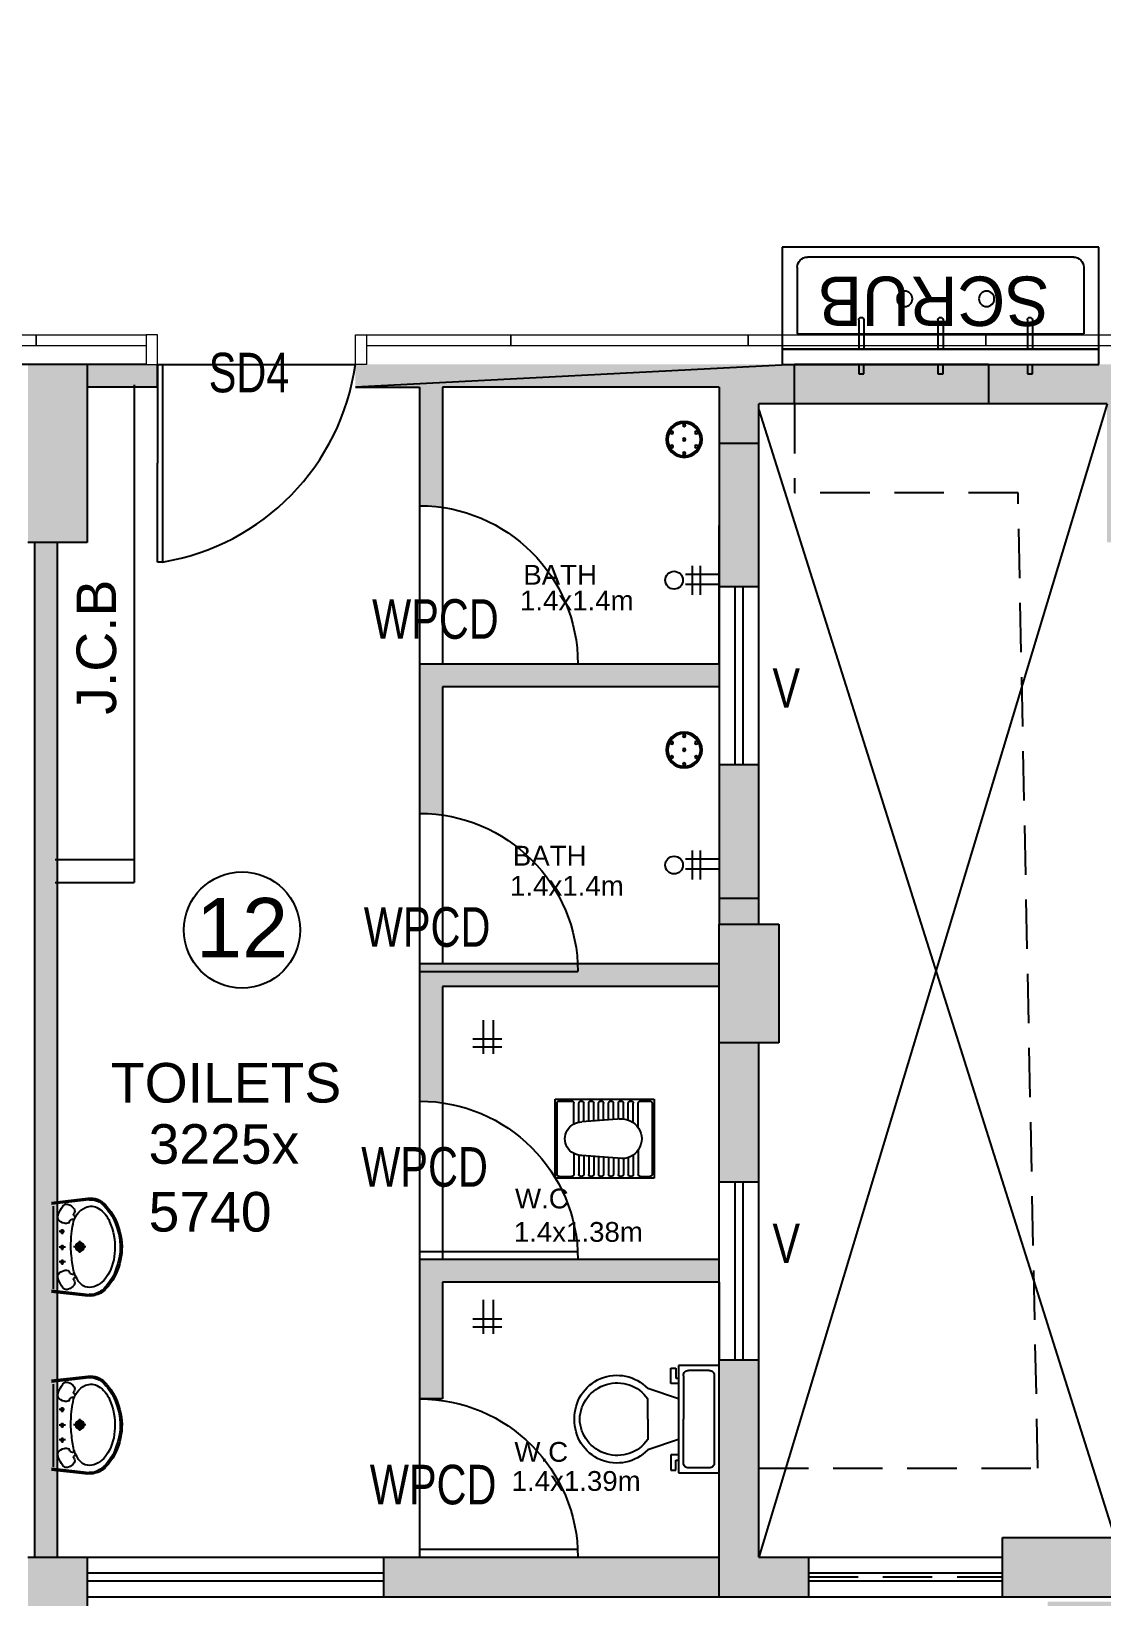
# Model space of a CAD drawing. Extents: x 11034434 to 11724204, y -4674497 to -3911811.
# Drawn here: x 11313033 to 11318443, y -4658932 to -4651018 of the extents above; entities that cross this region are included whole.
import ezdxf

# ---------------------------------------------------------------- set-up
doc = ezdxf.new("R2010")
doc.units = 0
doc.header["$MEASUREMENT"] = 0
doc.linetypes.add('CENTER', pattern=[0])
doc.linetypes.add('DASHED', pattern=[0.75, 0.5, -0.25])
doc.layers.get('0').update_dxf_attribs({"color": 251, "linetype": 'CONTINUOUS'})
doc.layers.add('2019.07.15_HOSPITAL FLOOR PLANS$0$AIIMS-Text', color=8, linetype='CONTINUOUS', lineweight=9)
doc.layers.add('WALL PANEL', color=7, linetype='CONTINUOUS', lineweight=15)
for name, color, linetype in [('A- MEP Fixture', 8, 'CONTINUOUS'), ('HATCH', 251, 'CONTINUOUS'), ('HS', 251, 'CONTINUOUS')]:
    doc.layers.add(name, color=color, linetype=linetype)
doc.styles.add('2019.07.15_HOSPITAL FLOOR PLANS$0$Century Gothic', font='GOTHIC.TTF')
doc.styles.add('ARIAL', font='arial.ttf', dxfattribs={"width": 0.75})
doc.styles.get("Standard").update_dxf_attribs({"font": 'arial.ttf'})

# ---------------------------------------------------------------- blocks, each defined once
blk = doc.blocks.new('scr1')
at = {"color": 4}
for p, q in [((18868.7, 147658.4), (18868.7, 148251.3)), ((18868.7, 148251.3), (20468.6, 148251.3)), ((19255.6, 148251.3), (19255.6, 148298.9)), ((19255.6, 148298.9), (19281, 148298.9)), ((19281, 148298.9), (19281, 148251.3)), ((19656, 148251.3), (19656, 148298.9)), ((19656, 148298.9), (19681.4, 148298.9)), ((19681.4, 148298.9), (19681.4, 148251.3)), ((20107.7, 148251.3), (20107.7, 148298.9)), ((20107.7, 148298.9), (20133.1, 148298.9)), ((20133.1, 148298.9), (20133.1, 148251.3)), ((20468.6, 148251.3), (20468.6, 147658.4)), ((18868.7, 148175.1), (20468.6, 148175.1)), ((18868.7, 148173.5), (20468.6, 148173.5)), ((19255.6, 148026.6), (19255.6, 148173.5)), ((19255.6, 148026.6), (19255.6, 148173.5)), ((19281, 148026.6), (19281, 148173.5)), ((19281, 148026.6), (19281, 148173.5)), ((19656, 148026.7), (19656, 148173.5)), ((19656, 148026.7), (19656, 148173.5)), ((19681.4, 148026.7), (19681.4, 148173.5)), ((19681.4, 148026.7), (19681.4, 148173.5)), ((20107.7, 148026.7), (20107.7, 148173.5)), ((20107.7, 148026.7), (20107.7, 148173.5)), ((20133.1, 148026.7), (20133.1, 148173.5)), ((20133.1, 148026.7), (20133.1, 148173.5)), ((18944.9, 148097.3), (20392.4, 148097.3)), ((18944.9, 147760), (18944.9, 148097.3)), ((20392.4, 147760), (20392.4, 148097.3)), ((20392.4, 147757.1), (20392.4, 148097.3)), ((20343.1, 147709.2), (18995.7, 147709.2)), ((20468.6, 147658.4), (18868.7, 147658.4))]:
    blk.add_line(p, q, dxfattribs=at)
for centre in [(19487.9, 147920.2), (19901.7, 147920.2)]:
    blk.add_circle(centre, 38.9, dxfattribs=at)
for centre, radius, start, end in [((19268.3, 148026.6), 12.7, 180.00002, 359.99998), ((19268.3, 148026.6), 12.7, 180.00002, 359.99998), ((19668.7, 148026.7), 12.7, 180.00002, 359.99998), ((19668.7, 148026.7), 12.7, 180.00002, 359.99998), ((20120.4, 148026.7), 12.7, 180.00002, 359.99998), ((20120.4, 148026.7), 12.7, 180.00002, 359.99998), ((18995.7, 147760), 50.8, 180, 270), ((20341.6, 147760), 50.8, 270, 0)]:
    blk.add_arc(centre, radius, start, end, dxfattribs=at)

msp = doc.modelspace()

# ---------------------------------------------------------------- hatches: boundary and pattern name
at = {"ltscale": 500}
for points in [[(11313671.1, -4652817), (11313671.1, -4652702), (11313315.7, -4652702), (11313315.7, -4652817)], [(11314671.1, -4652702), (11314671.1, -4652817), (11314995.7, -4652817), (11314995.7, -4653417), (11315053.3, -4653419.1), (11315110.7, -4653425.3), (11315110.7, -4652817), (11316510.7, -4652817), (11316510.7, -4653102), (11316710.7, -4653102), (11316710.7, -4652902), (11316890.7, -4652902), (11316890.7, -4652702)], [(11316890.7, -4652702), (11317870.7, -4652702), (11317870.7, -4652902), (11316890.7, -4652902)], [(11318470.7, -4652702), (11317870.7, -4652702), (11317870.7, -4652902), (11318470.7, -4652902)], [(11313165.7, -4653602), (11313050.7, -4653602), (11313050.7, -4658732), (11313165.7, -4658732)], [(11316510.7, -4655732), (11314995.7, -4655732), (11314995.7, -4656347), (11315110.7, -4656347), (11315110.7, -4655847), (11316510.7, -4655847)]]:
    msp.add_hatch(color=256, dxfattribs=at).paths.add_polyline_path(points)
at = {"layer": 'HATCH', "ltscale": 500}
h = msp.add_hatch(color=251, dxfattribs=at)
h.dxf.hatch_style = 1
h.paths.add_polyline_path([(11284390.7, -4648802), (11284690.7, -4648802), (11284690.7, -4649702), (11284390.7, -4649702)])
h.paths.add_polyline_path([(11327800.7, -4652667), (11328700.7, -4652667), (11328700.7, -4652967), (11327800.7, -4652967)])
h.paths.add_polyline_path([(11302215.7, -4658732), (11302515.7, -4658732), (11302515.7, -4659632), (11302215.7, -4659632)])
h.paths.add_polyline_path([(11324600.7, -4658732), (11325200.7, -4658732), (11325200.7, -4659032), (11324600.7, -4659032)])
h.paths.add_polyline_path([(11280960.7, -4640612), (11281710.7, -4640612), (11281710.7, -4640912), (11280960.7, -4640912)])
h.paths.add_polyline_path([(11280960.7, -4644142), (11281860.7, -4644142), (11281860.7, -4644442), (11280960.7, -4644442)])
h.paths.add_polyline_path([(11317942.4, -4658632), (11318770.7, -4658632), (11318770.7, -4658932), (11317942.4, -4658932)])
h.paths.add_polyline_path([(11294185.7, -4658032), (11294485.7, -4658032), (11294485.7, -4658932), (11294185.7, -4658932)])
h.paths.add_polyline_path([(11288015.7, -4658182), (11288315.7, -4658182), (11288315.7, -4658932), (11288015.7, -4658932)])
h.paths.add_polyline_path([(11287690.7, -4658957), (11287990.7, -4658957), (11287990.7, -4659707), (11287690.7, -4659707)])
h.paths.add_polyline_path([(11280960.7, -4629742), (11281710.7, -4629742), (11281710.7, -4630042), (11280960.7, -4630042)])
h.paths.add_polyline_path([(11327800.7, -4629742), (11328700.7, -4629742), (11328700.7, -4630042), (11327800.7, -4630042)])
h.paths.add_polyline_path([(11280860.7, -4648802), (11281160.7, -4648802), (11281160.7, -4649702), (11280860.7, -4649702)])
h.paths.add_polyline_path([(11287690.7, -4658182), (11287990.7, -4658182), (11287990.7, -4658932), (11287690.7, -4658932)])
h.paths.add_polyline_path([(11327700.7, -4616012), (11328000.7, -4616012), (11328000.7, -4615033.7), (11327700.7, -4615033.7)])
h.paths.add_polyline_path([(11280960.7, -4637012), (11281710.7, -4637012), (11281710.7, -4637312), (11280960.7, -4637312)])
h.paths.add_polyline_path([(11309415.7, -4658732), (11309715.7, -4658732), (11309715.7, -4659632), (11309415.7, -4659632)])
h.paths.add_polyline_path([(11327800.7, -4609782), (11328700.7, -4609782), (11328700.7, -4610082), (11327800.7, -4610082)])
h.paths.add_polyline_path([(11327800.7, -4626142), (11328700.7, -4626142), (11328700.7, -4626442), (11327800.7, -4626442)])
h.paths.add_polyline_path([(11280960.7, -4633412), (11281710.7, -4633412), (11281710.7, -4633712), (11280960.7, -4633712)])
h.paths.add_polyline_path([(11313015.7, -4652702), (11313315.7, -4652702), (11313315.7, -4653602), (11313015.7, -4653602)])
h.paths.add_polyline_path([(11327800.7, -4633412), (11328700.7, -4633412), (11328700.7, -4633712), (11327800.7, -4633712)])
h.paths.add_polyline_path([(11286005.7, -4619012), (11286305.7, -4619012), (11286305.7, -4619612), (11286005.7, -4619612)])
h.paths.add_polyline_path([(11280960.7, -4619012), (11281860.7, -4619012), (11281860.7, -4619312), (11280960.7, -4619312)])
h.paths.add_polyline_path([(11327800.7, -4619012), (11328600.7, -4619012), (11328600.7, -4619312), (11327800.7, -4619312)])
h.paths.add_polyline_path([(11324600.7, -4647742), (11325299.6, -4647742), (11325299.6, -4648042), (11324600.7, -4648042)])
h.paths.add_polyline_path([(11321770.7, -4658632), (11322598.9, -4658632), (11322598.9, -4658932), (11321770.7, -4658932)])
h.paths.add_polyline_path([(11327800.7, -4640612), (11328700.7, -4640612), (11328700.7, -4640912), (11327800.7, -4640912)])
h.paths.add_polyline_path([(11286005.7, -4615412), (11286305.7, -4615412), (11286305.7, -4616012), (11286005.7, -4616012)])
h.paths.add_polyline_path([(11286330.7, -4615412), (11286630.7, -4615412), (11286630.7, -4616012), (11286330.7, -4616012)])
h.paths.add_polyline_path([(11282340.7, -4615112), (11282640.7, -4615112), (11282640.7, -4616012), (11282340.7, -4616012)])
h.paths.add_polyline_path([(11327800.7, -4658632), (11328700.7, -4658632), (11328700.7, -4658932), (11327800.7, -4658932)])
h.paths.add_polyline_path([(11300450.7, -4607482), (11300750.7, -4607482), (11300750.7, -4608382), (11300450.7, -4608382)])
h.paths.add_polyline_path([(11306480.7, -4607482), (11306780.7, -4607482), (11306780.7, -4608382), (11306480.7, -4608382)])
h.paths.add_polyline_path([(11284390.7, -4658182), (11284690.7, -4658182), (11284690.7, -4658932), (11284390.7, -4658932)])
h.paths.add_polyline_path([(11286330.7, -4619012), (11286630.7, -4619012), (11286630.7, -4619612), (11286330.7, -4619612)])
h.paths.add_polyline_path([(11297150.7, -4607482), (11297450.7, -4607482), (11297450.7, -4608382), (11297150.7, -4608382)])
h.paths.add_polyline_path([(11282340.7, -4609232), (11282640.7, -4609232), (11282640.7, -4609982), (11282340.7, -4609982)])
h.paths.add_polyline_path([(11286005.7, -4622612), (11286305.7, -4622612), (11286305.7, -4623212), (11286005.7, -4623212)])
h.paths.add_polyline_path([(11286330.7, -4623212), (11286630.7, -4623212), (11286630.7, -4622612), (11286330.7, -4622612)])
h.paths.add_polyline_path([(11284390.7, -4643692), (11284690.7, -4643692), (11284690.7, -4644442), (11284390.7, -4644442)])
h.paths.add_polyline_path([(11286005.7, -4609232), (11286305.7, -4609232), (11286305.7, -4609982), (11286005.7, -4609982)])
h.paths.add_polyline_path([(11283940.7, -4658957), (11284690.7, -4658957), (11284690.7, -4659257), (11283940.7, -4659257)])
h.paths.add_polyline_path([(11313015.7, -4658732), (11313315.7, -4658732), (11313315.7, -4659632), (11313015.7, -4659632)])
h.paths.add_polyline_path([(11284390.7, -4652702), (11284690.7, -4652702), (11284690.7, -4653452), (11284390.7, -4653452)])
h.paths.add_polyline_path([(11305815.7, -4658732), (11306115.7, -4658732), (11306115.7, -4659632), (11305815.7, -4659632)])
h.paths.add_polyline_path([(11327800.7, -4622612), (11328700.7, -4622612), (11328700.7, -4622912), (11327800.7, -4622912)])
h.paths.add_polyline_path([(11280960.7, -4626142), (11281710.7, -4626142), (11281710.7, -4626442), (11280960.7, -4626442)])
h.paths.add_polyline_path([(11321770.7, -4658957), (11322370.7, -4658957), (11322370.7, -4659257), (11321770.7, -4659257)])
h.paths.add_polyline_path([(11280685.7, -4658957), (11281435.7, -4658957), (11281435.7, -4659257), (11280685.7, -4659257)])
h.paths.add_polyline_path([(11318170.7, -4658957), (11318770.7, -4658957), (11318770.7, -4659257), (11318170.7, -4659257)])
h.paths.add_polyline_path([(11281860.7, -4622612), (11280960.7, -4622612), (11280960.7, -4622912), (11281860.7, -4622912)])
h.paths.add_polyline_path([(11294185.7, -4652702), (11294485.7, -4652702), (11294485.7, -4653602), (11294185.7, -4653602)])
h.paths.add_polyline_path([(11298615.7, -4658732), (11298915.7, -4658732), (11298915.7, -4659632), (11298615.7, -4659632)])
h.paths.add_polyline_path([(11318470.7, -4652702), (11318770.7, -4652702), (11318770.7, -4653602), (11318470.7, -4653602)])
h.paths.add_polyline_path([(11327800.7, -4644142), (11328700.7, -4644142), (11328700.7, -4644442), (11327800.7, -4644442)])
h.paths.add_polyline_path([(11327800.7, -4649402), (11328778.9, -4649402), (11328778.9, -4649702), (11327800.7, -4649702)])
h.paths.add_polyline_path([(11288760.7, -4609082), (11289060.7, -4609082), (11289060.7, -4609982), (11288760.7, -4609982)])
edge = h.paths.add_edge_path()
edge.add_line((11309265.7, -4609082), (11309265.7, -4609982))
edge.add_line((11321770.7, -4649702), (11322748.9, -4649702))
edge.add_line((11287690.7, -4643692), (11287690.7, -4644442))
edge.add_line((11309565.7, -4616012), (11309565.7, -4615112))
edge.add_line((11287990.7, -4653452), (11287990.7, -4652702))
edge.add_line((11288015.7, -4652702), (11288015.7, -4653452))
h.paths.add_polyline_path([(11306480.7, -4649402), (11307380.7, -4649402), (11307380.7, -4649702), (11306480.7, -4649702)], flags=17)
h.paths.add_polyline_path([(11291120.7, -4648802), (11291420.7, -4648802), (11291420.7, -4649702), (11291120.7, -4649702)], flags=17)
h.paths.add_polyline_path([(11288015.7, -4648952), (11288315.7, -4648952), (11288315.7, -4649702), (11288015.7, -4649702)], flags=17)
h.paths.add_polyline_path([(11288015.7, -4652702), (11288315.7, -4652702), (11288315.7, -4653452), (11288015.7, -4653452)], flags=17)
h.paths.add_polyline_path([(11296472.4, -4649402), (11297450.7, -4649402), (11297450.7, -4649702), (11296472.4, -4649702)], flags=17)
h.paths.add_polyline_path([(11298276.5, -4652702), (11299254.8, -4652702), (11299254.8, -4653002), (11298276.5, -4653002)], flags=17)
h.paths.add_polyline_path([(11311840.7, -4649402), (11312740.7, -4649402), (11312740.7, -4649702), (11311840.7, -4649702)], flags=17)
h.paths.add_polyline_path([(11300450.7, -4649402), (11301428.9, -4649402), (11301428.9, -4649702), (11300450.7, -4649702)], flags=17)
h.paths.add_polyline_path([(11317870.7, -4649402), (11318770.7, -4649402), (11318770.7, -4649702), (11317870.7, -4649702)], flags=17)
h.paths.add_polyline_path([(11287690.7, -4648952), (11287990.7, -4648952), (11287990.7, -4649702), (11287690.7, -4649702)], flags=17)
h.paths.add_polyline_path([(11287690.7, -4652702), (11287990.7, -4652702), (11287990.7, -4653452), (11287690.7, -4653452)], flags=17)
h.paths.add_polyline_path([(11311840.7, -4622612), (11312740.7, -4622612), (11312740.7, -4622912), (11311840.7, -4622912)], flags=17)
h.paths.add_polyline_path([(11306480.7, -4615412), (11306780.7, -4615412), (11306780.7, -4616012), (11306480.7, -4616012)], flags=16)
h.paths.add_polyline_path([(11306480.7, -4629742), (11307380.7, -4629742), (11307380.7, -4630042), (11306480.7, -4630042)], flags=17)
h.paths.add_polyline_path([(11303250.7, -4613552), (11303850.7, -4613552), (11303850.7, -4613852), (11303250.7, -4613852)], flags=17)
h.paths.add_polyline_path([(11303250.7, -4615712), (11303850.7, -4615712), (11303850.7, -4616012), (11303250.7, -4616012)], flags=16)
h.paths.add_polyline_path([(11311840.7, -4644142), (11312740.7, -4644142), (11312740.7, -4644442), (11311840.7, -4644442)], flags=17)
h.paths.add_polyline_path([(11287690.7, -4643692), (11287990.7, -4643692), (11287990.7, -4644442), (11287690.7, -4644442)], flags=17)
h.paths.add_polyline_path([(11297450.7, -4633712), (11296550.7, -4633712), (11296550.7, -4633412), (11297450.7, -4633412)], flags=17)
h.paths.add_polyline_path([(11290520.7, -4640612), (11291420.7, -4640612), (11291420.7, -4640912), (11290520.7, -4640912)], flags=17)
h.paths.add_polyline_path([(11297150.7, -4643842), (11297450.7, -4643842), (11297450.7, -4644742), (11297150.7, -4644742)], flags=17)
h.paths.add_polyline_path([(11290520.7, -4644142), (11291420.7, -4644142), (11291420.7, -4644442), (11290520.7, -4644442)], flags=17)
h.paths.add_polyline_path([(11306480.7, -4640612), (11307380.7, -4640612), (11307380.7, -4640912), (11306480.7, -4640912)], flags=17)
h.paths.add_polyline_path([(11288015.7, -4643692), (11288315.7, -4643692), (11288315.7, -4644442), (11288015.7, -4644442)], flags=17)
h.paths.add_polyline_path([(11290520.7, -4637012), (11291420.7, -4637012), (11291420.7, -4637312), (11290520.7, -4637312)], flags=17)
h.paths.add_polyline_path([(11311840.7, -4626142), (11312740.7, -4626142), (11312740.7, -4626442), (11311840.7, -4626442)], flags=17)
h.paths.add_polyline_path([(11311840.7, -4637012), (11312740.7, -4637012), (11312740.7, -4637312), (11311840.7, -4637312)], flags=17)
h.paths.add_polyline_path([(11311840.7, -4633412), (11312740.7, -4633412), (11312740.7, -4633712), (11311840.7, -4633712)], flags=17)
h.paths.add_polyline_path([(11315340.7, -4647742), (11315940.7, -4647742), (11315940.7, -4648042), (11315340.7, -4648042)], flags=17)
h.paths.add_polyline_path([(11321770.7, -4629742), (11322670.7, -4629742), (11322670.7, -4630042), (11321770.7, -4630042)], flags=17)
h.paths.add_polyline_path([(11317870.7, -4629742), (11318770.7, -4629742), (11318770.7, -4630042), (11317870.7, -4630042)], flags=17)
h.paths.add_polyline_path([(11300450.7, -4636712), (11300750.7, -4636712), (11300750.7, -4637612), (11300450.7, -4637612)], flags=17)
h.paths.add_polyline_path([(11306480.7, -4637012), (11307380.7, -4637012), (11307380.7, -4637312), (11306480.7, -4637312)], flags=17)
h.paths.add_polyline_path([(11321770.7, -4649402), (11322748.9, -4649402), (11322748.9, -4649702), (11321770.7, -4649702)], flags=17)
h.paths.add_polyline_path([(11297150.7, -4636712), (11297450.7, -4636712), (11297450.7, -4637612), (11297150.7, -4637612)], flags=17)
h.paths.add_polyline_path([(11318470.7, -4636712), (11318770.7, -4636712), (11318770.7, -4637612), (11318470.7, -4637612)], flags=17)
h.paths.add_polyline_path([(11300450.7, -4629742), (11301350.7, -4629742), (11301350.7, -4630042), (11300450.7, -4630042)], flags=17)
h.paths.add_polyline_path([(11313568.2, -4615712), (11314468.2, -4615712), (11314468.2, -4616012), (11313568.2, -4616012)], flags=17)
h.paths.add_polyline_path([(11317870.7, -4615712), (11318770.7, -4615712), (11318770.7, -4616012), (11317870.7, -4616012)], flags=17)
h.paths.add_polyline_path([(11321770.7, -4615712), (11322670.7, -4615712), (11322670.7, -4616012), (11321770.7, -4616012)], flags=17)
h.paths.add_polyline_path([(11306480.7, -4633412), (11307380.7, -4633412), (11307380.7, -4633712), (11306480.7, -4633712)], flags=17)
h.paths.add_polyline_path([(11300450.7, -4633412), (11301350.7, -4633412), (11301350.7, -4633712), (11300450.7, -4633712)], flags=17)
h.paths.add_polyline_path([(11294020.7, -4647742), (11294620.7, -4647742), (11294620.7, -4648042), (11294020.7, -4648042)], flags=17)
h.paths.add_polyline_path([(11306480.7, -4622612), (11307380.7, -4622612), (11307380.7, -4622912), (11306480.7, -4622912)], flags=17)
h.paths.add_polyline_path([(11290520.7, -4633412), (11291420.7, -4633412), (11291420.7, -4633712), (11290520.7, -4633712)], flags=17)
h.paths.add_polyline_path([(11321770.7, -4633412), (11322670.7, -4633412), (11322670.7, -4633712), (11321770.7, -4633712)], flags=17)
h.paths.add_polyline_path([(11317870.7, -4633412), (11318770.7, -4633412), (11318770.7, -4633712), (11317870.7, -4633712)], flags=17)
h.paths.add_polyline_path([(11321770.7, -4636712), (11322070.7, -4636712), (11322070.7, -4637612), (11321770.7, -4637612)], flags=17)
h.paths.add_polyline_path([(11300450.7, -4640312), (11300750.7, -4640312), (11300750.7, -4641212), (11300450.7, -4641212)], flags=17)
h.paths.add_polyline_path([(11321770.7, -4643842), (11322070.7, -4643842), (11322070.7, -4644742), (11321770.7, -4644742)], flags=17)
h.paths.add_polyline_path([(11306480.7, -4626142), (11307380.7, -4626142), (11307380.7, -4626442), (11306480.7, -4626442)], flags=17)
h.paths.add_polyline_path([(11318470.7, -4625842), (11318770.7, -4625842), (11318770.7, -4626742), (11318470.7, -4626742)], flags=17)
h.paths.add_polyline_path([(11321770.7, -4625842), (11322070.7, -4625842), (11322070.7, -4626742), (11321770.7, -4626742)], flags=17)
h.paths.add_polyline_path([(11296550.7, -4629742), (11297450.7, -4629742), (11297450.7, -4630042), (11296550.7, -4630042)], flags=17)
h.paths.add_polyline_path([(11311645.4, -4629741.8), (11312740.7, -4629742), (11312740.7, -4630042), (11311645.4, -4630041.8)], flags=17)
h.paths.add_polyline_path([(11290520.7, -4629742), (11291420.7, -4629742), (11291420.7, -4630042), (11290520.7, -4630042)], flags=17)
h.paths.add_polyline_path([(11305476.5, -4652702), (11306454.8, -4652702), (11306454.8, -4653002), (11305476.5, -4653002)], flags=17)
h.paths.add_polyline_path([(11297150.7, -4640312), (11297450.7, -4640312), (11297450.7, -4641212), (11297150.7, -4641212)], flags=17)
h.paths.add_polyline_path([(11293005.7, -4609982), (11293305.7, -4609982), (11293305.7, -4609182), (11293005.7, -4609182)], flags=17)
h.paths.add_polyline_path([(11321770.7, -4622312), (11322070.7, -4622312), (11322070.7, -4623212), (11321770.7, -4623212)], flags=17)
h.paths.add_polyline_path([(11297150.7, -4612952), (11297450.7, -4612952), (11297450.7, -4613852), (11297150.7, -4613852)], flags=17)
h.paths.add_polyline_path([(11311840.7, -4619012), (11312740.7, -4619012), (11312740.7, -4619312), (11311840.7, -4619312)], flags=17)
h.paths.add_polyline_path([(11306480.7, -4612952), (11306780.7, -4612952), (11306780.7, -4613852), (11306480.7, -4613852)], flags=17)
h.paths.add_polyline_path([(11293005.7, -4615112), (11293305.7, -4615112), (11293305.7, -4616012), (11293005.7, -4616012)], flags=17)
h.paths.add_polyline_path([(11309265.7, -4615112), (11309565.7, -4615112), (11309565.7, -4616012), (11309265.7, -4616012)], flags=16)
h.paths.add_polyline_path([(11290520.7, -4619012), (11291420.7, -4619012), (11291420.7, -4619312), (11290520.7, -4619312)], flags=17)
h.paths.add_polyline_path([(11300450.7, -4619012), (11301095.7, -4619012), (11301095.7, -4619312), (11300450.7, -4619312)], flags=17)
h.paths.add_polyline_path([(11288760.7, -4615112), (11289060.7, -4615112), (11289060.7, -4616012), (11288760.7, -4616012)], flags=17)
h.paths.add_polyline_path([(11318470.7, -4609082), (11318770.7, -4609082), (11318770.7, -4609982), (11318470.7, -4609982)], flags=17)
h.paths.add_polyline_path([(11297150.7, -4615112), (11297450.7, -4615112), (11297450.7, -4616012), (11297150.7, -4616012)], flags=17)
h.paths.add_polyline_path([(11313868.2, -4609082), (11314168.2, -4609082), (11314168.2, -4609982), (11313868.2, -4609982)], flags=17)
h.paths.add_polyline_path([(11321770.7, -4619012), (11322670.7, -4619012), (11322670.7, -4619312), (11321770.7, -4619312)], flags=17)
h.paths.add_polyline_path([(11297150.7, -4625842), (11297450.7, -4625842), (11297450.7, -4626742), (11297150.7, -4626742)], flags=17)
h.paths.add_polyline_path([(11290520.7, -4622612), (11291420.7, -4622612), (11291420.7, -4622912), (11290520.7, -4622912)], flags=17)
h.paths.add_polyline_path([(11309265.7, -4609082), (11309565.7, -4609082), (11309565.7, -4609982), (11309265.7, -4609982)], flags=17)
h.paths.add_polyline_path([(11317870.7, -4619012), (11318770.7, -4619012), (11318770.7, -4619312), (11317870.7, -4619312)], flags=17)
h.paths.add_polyline_path([(11321770.7, -4609082), (11322070.7, -4609082), (11322070.7, -4609982), (11321770.7, -4609982)], flags=17)
h.paths.add_polyline_path([(11309076.5, -4652702), (11310054.8, -4652702), (11310054.8, -4653002), (11309076.5, -4653002)], flags=17)
h.paths.add_polyline_path([(11306480.7, -4619012), (11307380.7, -4619012), (11307380.7, -4619312), (11306480.7, -4619312)], flags=17)
h.paths.add_polyline_path([(11306480.7, -4644142), (11307380.7, -4644142), (11307380.7, -4644442), (11306480.7, -4644442)], flags=17)
h.paths.add_polyline_path([(11300450.7, -4622312), (11300750.7, -4622312), (11300750.7, -4623212), (11300450.7, -4623212)], flags=17)
h.paths.add_polyline_path([(11311840.7, -4640612), (11312740.7, -4640612), (11312740.7, -4640912), (11311840.7, -4640912)], flags=17)
h.paths.add_polyline_path([(11297150.7, -4623212), (11297450.7, -4623212), (11297450.7, -4622314.4), (11297150.7, -4622314.4)], flags=17)
h.paths.add_polyline_path([(11318470.7, -4640312), (11318770.7, -4640312), (11318770.7, -4641212), (11318470.7, -4641212)], flags=17)
h.paths.add_polyline_path([(11300450.7, -4643842), (11300750.7, -4643842), (11300750.7, -4644742), (11300450.7, -4644742)], flags=17)
h.paths.add_polyline_path([(11321770.7, -4640312), (11322070.7, -4640312), (11322070.7, -4641212), (11321770.7, -4641212)], flags=17)
h.paths.add_polyline_path([(11296472.4, -4619012), (11297450.7, -4619012), (11297450.7, -4619312), (11296472.4, -4619312)], flags=17)
h.paths.add_polyline_path([(11318470.7, -4643842), (11318770.7, -4643842), (11318770.7, -4644742), (11318470.7, -4644742)], flags=17)
h.paths.add_polyline_path([(11300450.7, -4625842), (11300750.7, -4625842), (11300750.7, -4626742), (11300450.7, -4626742)], flags=17)
h.paths.add_polyline_path([(11290520.7, -4626142), (11291420.7, -4626142), (11291420.7, -4626442), (11290520.7, -4626442)], flags=17)
h.paths.add_polyline_path([(11318470.7, -4622312), (11318770.7, -4622312), (11318770.7, -4623212), (11318470.7, -4623212)], flags=17)
h.paths.add_polyline_path([(11322070.7, -4652759.1), (11321770.7, -4652759.1), (11321770.7, -4653680.2), (11322070.7, -4653680.2)])
at = {"layer": 'HS', "lineweight": -3, "ltscale": 500}
h = msp.add_hatch(color=256, dxfattribs=at)
h.dxf.hatch_style = 1
h.paths.add_polyline_path([(11316710.7, -4653102), (11316510.7, -4653102), (11316510.7, -4653824.5), (11316710.7, -4653824.5)])
h.paths.add_polyline_path([(11316710.7, -4654724.5), (11316510.7, -4654724.5), (11316510.7, -4655402), (11316710.7, -4655402)])
h.paths.add_polyline_path([(11316510.7, -4655402), (11316510.7, -4655532), (11316710.7, -4655532), (11316710.7, -4655402)])
h = msp.add_hatch(color=256, dxfattribs=at)
h.dxf.hatch_style = 1
edge = h.paths.add_edge_path()
edge.add_line((11315110.7, -4654332), (11316510.7, -4654332))
edge.add_line((11316510.7, -4654332), (11316510.7, -4654217))
edge.add_line((11316510.7, -4654217), (11314995.7, -4654217))
edge.add_line((11314995.7, -4654217), (11314995.7, -4654387))
edge.add_line((11314995.7, -4654387), (11314995.7, -4654502))
edge.add_line((11314995.7, -4654502), (11314995.7, -4654972))
edge.add_ellipse((11314995.7, -4655772), major_axis=(110.6, 792.3), ratio=1, start_angle=359.68432, end_angle=367.94923, ccw=False)
edge.add_line((11315110.7, -4654980.3), (11315110.7, -4654332))
at = {"layer": 'HS', "linetype": 'CENTER', "ltscale": 500, "true_color": 0x636466}
h = msp.add_hatch(color=251, dxfattribs=at)
h.dxf.hatch_style = 1
h.paths.add_polyline_path([(11316810.7, -4655532), (11316510.7, -4655532), (11316510.7, -4656132), (11316810.7, -4656132)])
at = {"layer": 'HS', "lineweight": -3, "ltscale": 500}
h = msp.add_hatch(color=256, dxfattribs=at)
h.dxf.hatch_style = 1
edge = h.paths.add_edge_path()
edge.add_line((11315110.7, -4655847), (11316510.7, -4655847))
edge.add_line((11316510.7, -4655847), (11316510.7, -4655732))
edge.add_line((11316510.7, -4655732), (11315794.7, -4655732))
edge.add_ellipse((11314995.7, -4655772), major_axis=(110.6, 792.3), ratio=1, start_angle=277.94923, end_angle=280.81521, ccw=False)
edge.add_line((11315795.7, -4655772), (11314995.7, -4655772))
edge.add_line((11314995.7, -4655772), (11314995.7, -4655902))
edge.add_line((11314995.7, -4655902), (11314995.7, -4656427))
edge.add_ellipse((11314995.7, -4657227), major_axis=(110.6, 792.3), ratio=1, start_angle=359.68432, end_angle=367.94923, ccw=False)
edge.add_line((11315110.7, -4656435.3), (11315110.7, -4655847))
h = msp.add_hatch(color=256, dxfattribs=at)
h.dxf.hatch_style = 1
h.paths.add_polyline_path([(11316710.7, -4656417), (11316710.7, -4656132), (11316510.7, -4656132), (11316510.7, -4656417), (11316510.7, -4656834.5), (11316710.7, -4656834.5)])
h.paths.add_polyline_path([(11316710.7, -4657734.5), (11316510.7, -4657734.5), (11316510.7, -4658762), (11316510.7, -4658931.9), (11316962.4, -4658931.9), (11316962.4, -4658732), (11316710.7, -4658732)])
h.paths.add_polyline_path([(11315194.1, -4657057.1), (11316600.9, -4657057.1), (11316600.9, -4656750.5), (11315194.1, -4656750.5)], flags=9)
h = msp.add_hatch(color=256, dxfattribs=at)
h.dxf.hatch_style = 1
h.paths.add_polyline_path([(11316710.7, -4656417), (11316710.7, -4656132), (11316510.7, -4656132), (11316510.7, -4656417), (11316510.7, -4656834.5), (11316710.7, -4656834.5)])
h = msp.add_hatch(color=256, dxfattribs=at)
h.dxf.hatch_style = 1
h.paths.add_polyline_path([(11314995.7, -4657317), (11314995.7, -4657932), (11315110.7, -4657932), (11315110.7, -4657342), (11316510.7, -4657342), (11316510.7, -4657317), (11316510.7, -4657227), (11314995.7, -4657227)])
h = msp.add_hatch(color=256, dxfattribs=at)
h.dxf.hatch_style = 1
h.paths.add_polyline_path([(11316510.7, -4658732), (11315610.7, -4658732), (11314995.7, -4658732), (11314815.7, -4658732), (11314815.7, -4658931.9), (11316510.7, -4658931.9)])

# ---------------------------------------------------------------- linework, layer by layer
at = {"lineweight": 25, "ltscale": 500}
for p, q in [((11313315.7, -4652702), (11311010.2, -4652702)), ((11313315.7, -4652702), (11313315.7, -4653602)), ((11315110.7, -4652817), (11315110.7, -4654217)), ((11316510.7, -4654217), (11316510.7, -4653517)), ((11313315.7, -4653602), (11313015.7, -4653602)), ((11316510.7, -4653824.5), (11316710.7, -4653824.5)), ((11315110.7, -4654332), (11315110.7, -4655732)), ((11316510.7, -4654332), (11316510.7, -4654724.5)), ((11316510.7, -4654724.5), (11316710.7, -4654724.5)), ((11316510.7, -4656132), (11316510.7, -4655532)), ((11316510.7, -4655532), (11316810.7, -4655532)), ((11316810.7, -4655532), (11316810.7, -4656132)), ((11315110.7, -4655847), (11315110.7, -4657227)), ((11316810.7, -4656132), (11316510.7, -4656132)), ((11316510.7, -4657227), (11316510.7, -4656834.5)), ((11316510.7, -4656834.5), (11316710.7, -4656834.5)), ((11315110.7, -4657227), (11314995.7, -4657227)), ((11316510.7, -4657342), (11316510.7, -4657734.5)), ((11316510.7, -4657734.5), (11316710.7, -4657734.5)), ((11313315.7, -4658932), (11314215.7, -4658932))]:
    msp.add_line(p, q, dxfattribs=at)
at = {"lineweight": 25}
for p, q in [((11313613.9, -4652702), (11313315.7, -4652702)), ((11313671.1, -4652702), (11314671.1, -4652702)), ((11313671.1, -4652817), (11313671.1, -4652702)), ((11313671.1, -4652702), (11313671.1, -4653202)), ((11313696.1, -4652702), (11313696.1, -4653201.3)), ((11316890.7, -4652702), (11314671.1, -4652817)), ((11317870.7, -4652702), (11316890.7, -4652702)), ((11316890.7, -4652902), (11316890.7, -4652702)), ((11317870.7, -4652702), (11317870.7, -4652902)), ((11313671.1, -4652817), (11313315.7, -4652817)), ((11313553.3, -4652805.7), (11313553.3, -4655320.7)), ((11314671.1, -4652817), (11314995.7, -4652817)), ((11314671.1, -4652817), (11314671.1, -4652817)), ((11314995.7, -4652817), (11314995.7, -4653587)), ((11315110.7, -4652817), (11315110.7, -4653587)), ((11316510.7, -4652817), (11315110.7, -4652817)), ((11316510.7, -4652817), (11316510.7, -4655532)), ((11318470.7, -4652902), (11316710.7, -4658732)), ((11318470.7, -4652902), (11316710.7, -4652902)), ((11316710.7, -4655532), (11316710.7, -4652902)), ((11316710.7, -4652932), (11318518.6, -4658662)), ((11316710.7, -4653102), (11316510.7, -4653102)), ((11313050.7, -4658732), (11313050.7, -4653602)), ((11313165.7, -4658732), (11313165.7, -4653602)), ((11314995.7, -4653587), (11314995.7, -4658732)), ((11316510.7, -4653764.2), (11316339.4, -4653764.2)), ((11316373.6, -4653719.8), (11316373.6, -4653866.7)), ((11316413.6, -4653719.8), (11316413.6, -4653866.7)), ((11316510.7, -4653814.2), (11316339.4, -4653814.2)), ((11316510.7, -4654217), (11314995.7, -4654217)), ((11316510.7, -4654332), (11315110.7, -4654332)), ((11315110.7, -4654502), (11315110.7, -4655102)), ((11313153.3, -4655205.7), (11313553.3, -4655205.7)), ((11316510.7, -4655204.2), (11316339.4, -4655204.2)), ((11316373.6, -4655159.8), (11316373.6, -4655306.7)), ((11316413.6, -4655159.8), (11316413.6, -4655306.7)), ((11316510.7, -4655254.2), (11316339.4, -4655254.2)), ((11313153.3, -4655320.7), (11313553.3, -4655320.7)), ((11316710.7, -4655402), (11316510.7, -4655402)), ((11316510.7, -4655732), (11314995.7, -4655732)), ((11314995.7, -4655772), (11315795.7, -4655772)), ((11316510.7, -4655847), (11315110.7, -4655847)), ((11315110.7, -4656017), (11315110.7, -4656517)), ((11315317.1, -4656017), (11315317.1, -4656188.2)), ((11315367.1, -4656017), (11315367.1, -4656188.2)), ((11315411.5, -4656114.1), (11315264.6, -4656114.1)), ((11315411.5, -4656154.1), (11315264.6, -4656154.1)), ((11316510.7, -4658932), (11316510.7, -4656132)), ((11316710.7, -4658732), (11316710.7, -4656132)), ((11315680.7, -4656417), (11316180.7, -4656417)), ((11315680.7, -4656817), (11315680.7, -4656417)), ((11315690.7, -4656797), (11315690.7, -4656437)), ((11315700.7, -4656427), (11315765.7, -4656427)), ((11315775.7, -4656542), (11315775.7, -4656437)), ((11315800.7, -4656533.3), (11315800.7, -4656437)), ((11315810.7, -4656427), (11315815.7, -4656427)), ((11315825.7, -4656531.2), (11315825.7, -4656437)), ((11315850.7, -4656529.4), (11315850.7, -4656437)), ((11315860.7, -4656427), (11315865.7, -4656427)), ((11315875.7, -4656527.5), (11315875.7, -4656437)), ((11315900.7, -4656525.7), (11315900.7, -4656437)), ((11315910.7, -4656427), (11315915.7, -4656427)), ((11315925.7, -4656523.8), (11315925.7, -4656437)), ((11315950.7, -4656522), (11315950.7, -4656437)), ((11315960.7, -4656427), (11315965.7, -4656427)), ((11315975.7, -4656520.2), (11315975.7, -4656437)), ((11316000.7, -4656518.3), (11316000.7, -4656437)), ((11316010.7, -4656427), (11316015.7, -4656427)), ((11316025.7, -4656517.2), (11316025.7, -4656437)), ((11316050.7, -4656522.2), (11316050.7, -4656437)), ((11316060.7, -4656427), (11316065.7, -4656427)), ((11316075.7, -4656534.8), (11316075.7, -4656437)), ((11316100.7, -4656559.7), (11316100.7, -4656437)), ((11316110.7, -4656427), (11316160.7, -4656427)), ((11316170.7, -4656437), (11316170.7, -4656797)), ((11316180.7, -4656417), (11316180.7, -4656817)), ((11316018.7, -4656517), (11315815.7, -4656532)), ((11315775.7, -4656692), (11315775.7, -4656797)), ((11315800.7, -4656700.6), (11315800.7, -4656797)), ((11316018.7, -4656717), (11315815.7, -4656702)), ((11315825.7, -4656702.7), (11315825.7, -4656797)), ((11315850.7, -4656704.6), (11315850.7, -4656797)), ((11315875.7, -4656706.4), (11315875.7, -4656797)), ((11315900.7, -4656708.2), (11315900.7, -4656797)), ((11315925.7, -4656710.1), (11315925.7, -4656797)), ((11315950.7, -4656711.9), (11315950.7, -4656797)), ((11315975.7, -4656713.8), (11315975.7, -4656797)), ((11316000.7, -4656715.6), (11316000.7, -4656797)), ((11316025.7, -4656716.7), (11316025.7, -4656797)), ((11316050.7, -4656711.7), (11316050.7, -4656797)), ((11316075.7, -4656699.2), (11316075.7, -4656797)), ((11316100.7, -4656674.3), (11316100.7, -4656797)), ((11316180.7, -4656817), (11315680.7, -4656817)), ((11315700.7, -4656807), (11315765.7, -4656807)), ((11315810.7, -4656807), (11315815.7, -4656807)), ((11315860.7, -4656807), (11315865.7, -4656807)), ((11315910.7, -4656807), (11315915.7, -4656807)), ((11315960.7, -4656807), (11315965.7, -4656807)), ((11316010.7, -4656807), (11316015.7, -4656807)), ((11316060.7, -4656807), (11316065.7, -4656807)), ((11316110.7, -4656807), (11316160.7, -4656807)), ((11313134.9, -4656938.4), (11313319.6, -4656917.7)), ((11313134.9, -4656946.4), (11313326.3, -4656924.9)), ((11313144.5, -4657375.7), (11313145.6, -4656957.9)), ((11313201.6, -4657086), (11313174.3, -4657086)), ((11313189.3, -4657073.9), (11313189.3, -4657100.1)), ((11313206.8, -4657165.2), (11313174.3, -4657165.2)), ((11313189.3, -4657153.1), (11313189.3, -4657179.4)), ((11313308.3, -4657163.7), (11313246.9, -4657163.7)), ((11313278.2, -4657194), (11313278.2, -4657133.7)), ((11314995.7, -4657187), (11315794.7, -4657187)), ((11313206.8, -4657240), (11313174.3, -4657240)), ((11313189.3, -4657227.9), (11313189.3, -4657254.2)), ((11316510.7, -4657227), (11314995.7, -4657227)), ((11315110.7, -4657342), (11315110.7, -4657932)), ((11316510.7, -4657342), (11315110.7, -4657342)), ((11313134.9, -4657382.9), (11313326.3, -4657404.4)), ((11313134.9, -4657390.9), (11313319.6, -4657411.6)), ((11315317.1, -4657432), (11315317.1, -4657603.2)), ((11315367.1, -4657432), (11315367.1, -4657603.2)), ((11315411.5, -4657529.1), (11315264.6, -4657529.1)), ((11315411.5, -4657569.1), (11315264.6, -4657569.1)), ((11313134.9, -4657838), (11313319.6, -4657817.3)), ((11313134.9, -4657846), (11313326.3, -4657824.5)), ((11316265, -4657853.5), (11316265, -4657776)), ((11316265, -4657776), (11316290.8, -4657776)), ((11316290.8, -4657776), (11316290.8, -4657827.7)), ((11316303.8, -4657763), (11316303.8, -4658306.1)), ((11316510.7, -4657763), (11316303.8, -4657763)), ((11316329.6, -4657814.7), (11316329.6, -4658034.6)), ((11316458.9, -4657788.9), (11316355.5, -4657788.9)), ((11316484.8, -4657814.7), (11316484.8, -4658254.4)), ((11316510.7, -4658306.1), (11316510.7, -4657763)), ((11313144.5, -4658275.3), (11313145.6, -4657857.4)), ((11316303.8, -4657931.1), (11316148.6, -4657879.4)), ((11316303.8, -4657853.5), (11316265, -4657853.5)), ((11316290.8, -4657827.7), (11316303.8, -4657827.7)), ((11313189.3, -4657973.5), (11313189.3, -4657999.7)), ((11315110.7, -4657932), (11314995.7, -4657932)), ((11316148.6, -4658034.6), (11316148.6, -4657931.1)), ((11313201.6, -4657985.6), (11313174.3, -4657985.6)), ((11313189.3, -4658052.7), (11313189.3, -4658078.9)), ((11313278.2, -4658093.6), (11313278.2, -4658033.3)), ((11316148.6, -4658034.6), (11316148.6, -4658138)), ((11316329.6, -4658254.4), (11316329.6, -4658034.6)), ((11313206.8, -4658064.8), (11313174.3, -4658064.8)), ((11313206.8, -4658139.6), (11313174.3, -4658139.6)), ((11313189.3, -4658127.5), (11313189.3, -4658153.7)), ((11313308.3, -4658063.3), (11313246.9, -4658063.3)), ((11316303.8, -4658138), (11316148.6, -4658189.7)), ((11316265, -4658215.6), (11316265, -4658293.2)), ((11316303.8, -4658215.6), (11316265, -4658215.6)), ((11313134.9, -4658282.5), (11313326.3, -4658303.9)), ((11313134.9, -4658290.4), (11313319.6, -4658311.1)), ((11316265, -4658293.2), (11316290.8, -4658293.2)), ((11316290.8, -4658293.2), (11316290.8, -4658241.5)), ((11316290.8, -4658241.5), (11316303.8, -4658241.5)), ((11316458.9, -4658280.3), (11316355.5, -4658280.3)), ((11316303.8, -4658306.1), (11316510.7, -4658306.1)), ((11314995.7, -4658692), (11315794.7, -4658692)), ((11317942.4, -4658632), (11318770.7, -4658632)), ((11317942.4, -4658932), (11317942.4, -4658632)), ((11313015.7, -4658732), (11316510.7, -4658732)), ((11313315.7, -4658732), (11313315.7, -4659632)), ((11314815.7, -4658932), (11314815.7, -4658732)), ((11316710.7, -4658732), (11317942.4, -4658732)), ((11316962.4, -4658932), (11316962.4, -4658732)), ((11316962.4, -4658812), (11317942.4, -4658812)), ((11316962.4, -4658852), (11317942.4, -4658852)), ((11313315.7, -4658932), (11318770.7, -4658932))]:
    msp.add_line(p, q, dxfattribs=at)
at = {"linetype": 'DASHED', "lineweight": 25, "ltscale": 500}
for p, q in [((11316890.7, -4652902), (11316890.7, -4653352)), ((11318020.7, -4653352), (11316890.7, -4653352)), ((11318120.7, -4658282), (11318020.7, -4653352)), ((11316710.7, -4658282), (11318120.7, -4658282)), ((11316962.4, -4658832), (11317942.4, -4658832))]:
    msp.add_line(p, q, dxfattribs=at)
at = {"linetype": 'CENTER', "ltscale": 500}
for p, q in [((11313671.1, -4653701.3), (11313671.1, -4653202)), ((11313696.1, -4653201.3), (11313696.1, -4653701.3)), ((11313696.1, -4653701.3), (11313671.1, -4653701.3))]:
    msp.add_line(p, q, dxfattribs=at)
at = {"lineweight": 25, "ltscale": 2}
for p, q in [((11316590.7, -4654724.5), (11316590.7, -4653824.5)), ((11316630.7, -4654002), (11316630.7, -4653824.5)), ((11316630.7, -4654724.5), (11316630.7, -4653824.5)), ((11316590.7, -4657734.5), (11316590.7, -4656834.5)), ((11316630.7, -4657734.5), (11316630.7, -4656834.5)), ((11313315.7, -4658812), (11314815.7, -4658812)), ((11313315.7, -4658852), (11314815.7, -4658852))]:
    msp.add_line(p, q, dxfattribs=at)
at = {"lineweight": -3}
for centre in [(11316282.2, -4653793.2), (11316282.2, -4655233.3)]:
    msp.add_circle(centre, 44.8, dxfattribs=at)
at = {"lineweight": -3, "ltscale": 500}
msp.add_circle((11314098.3, -4655561.4), 293.8, dxfattribs=at)
at = {"linetype": 'CENTER', "ltscale": 500}
msp.add_arc((11313505.1, -4652539.7), 1177.2, 279.33666, 352.07797, dxfattribs=at)
at = {"extrusion": (0, 0, -1)}
for centre, major_axis, start_param, end_param in [((11316332.7, -4653081.5), (24.1, 87.4), 4.443553, 10.726738), ((11316332.7, -4653081.5), (-4.1, 82.6), -1.521536, 4.761649), ((11316271.1, -4653045.9), (4.98, 4.98), 3.926991, 10.210176), ((11316332.7, -4653010.4), (4.98, 4.98), 3.926991, 10.210176), ((11316332.7, -4653081.5), (4.98, 4.98), 3.926991, 10.210176), ((11316394.3, -4653045.9), (4.98, 4.98), 3.926991, 10.210176), ((11316271.1, -4653117.1), (4.98, 4.98), 3.926991, 10.210176), ((11316332.7, -4653152.6), (4.98, 4.98), 3.926991, 10.210176), ((11316394.3, -4653117.1), (4.98, 4.98), 3.926991, 10.210176), ((11314995.7, -4654217), (110.6, 792.3), -0.13874, 1.432056), ((11316332.7, -4654651.5), (24.1, 87.4), 4.443553, 10.726738), ((11316332.7, -4654651.5), (-4.1, 82.6), -1.521536, 4.761649), ((11316332.7, -4654580.4), (4.98, 4.98), 3.926991, 10.210176), ((11316271.1, -4654615.9), (4.98, 4.98), 3.926991, 10.210176), ((11316332.7, -4654651.5), (4.98, 4.98), 3.926991, 10.210176), ((11316394.3, -4654615.9), (4.98, 4.98), 3.926991, 10.210176), ((11316271.1, -4654687.1), (4.98, 4.98), 3.926991, 10.210176), ((11316332.7, -4654722.6), (4.98, 4.98), 3.926991, 10.210176), ((11316394.3, -4654687.1), (4.98, 4.98), 3.926991, 10.210176), ((11314995.7, -4655772), (110.6, 792.3), -0.13874, 1.432056), ((11314995.7, -4657227), (110.6, 792.3), -0.13874, 1.432056), ((11315700.7, -4656437), (-7.07, 7.07), 5.497787, 7.068583), ((11315765.7, -4656437), (7.07, 7.07), -0.785398, 0.785398), ((11315810.7, -4656437), (-7.07, 7.07), 5.497787, 7.068583), ((11315815.7, -4656437), (7.07, 7.07), -0.785398, 0.785398), ((11315860.7, -4656437), (-7.07, 7.07), 5.497787, 7.068583), ((11315865.7, -4656437), (7.07, 7.07), -0.785398, 0.785398), ((11315910.7, -4656437), (-7.07, 7.07), 5.497787, 7.068583), ((11315915.7, -4656437), (7.07, 7.07), -0.785398, 0.785398), ((11315960.7, -4656437), (-7.07, 7.07), 5.497787, 7.068583), ((11315965.7, -4656437), (7.07, 7.07), -0.785398, 0.785398), ((11316010.7, -4656437), (-7.07, 7.07), 5.497787, 7.068583), ((11316015.7, -4656437), (7.07, 7.07), -0.785398, 0.785398), ((11316060.7, -4656437), (-7.07, 7.07), 5.497787, 7.068583), ((11316065.7, -4656437), (7.07, 7.07), -0.785398, 0.785398), ((11316110.7, -4656437), (-7.07, 7.07), 5.497787, 7.068583), ((11316160.7, -4656437), (7.07, 7.07), -0.785398, 0.785398), ((11315815.7, -4656617), (60.1, 60.1), 2.356194, 5.497787), ((11316018.7, -4656617), (-70.7, 70.7), 0.637922, 4.074467), ((11315700.7, -4656797), (7.07, 7.07), 2.356194, 3.927045), ((11315765.7, -4656797), (-7.07, 7.07), 2.356194, 3.926991), ((11315810.7, -4656797), (7.07, 7.07), 2.356194, 3.926991), ((11315815.7, -4656797), (-7.07, 7.07), 2.356194, 3.926991), ((11315860.7, -4656797), (7.07, 7.07), 2.356194, 3.926991), ((11315865.7, -4656797), (-7.07, 7.07), 2.356194, 3.926991), ((11315910.7, -4656797), (7.07, 7.07), 2.356194, 3.926991), ((11315915.7, -4656797), (-7.07, 7.07), 2.356194, 3.926991), ((11315960.7, -4656797), (7.07, 7.07), 2.356194, 3.926991), ((11315965.7, -4656797), (-7.07, 7.07), 2.356194, 3.926991), ((11316010.7, -4656797), (7.07, 7.07), 2.356194, 3.926991), ((11316015.7, -4656797), (-7.07, 7.07), 2.356194, 3.926991), ((11316060.7, -4656797), (7.07, 7.07), 2.356194, 3.926991), ((11316065.7, -4656797), (-7.07, 7.07), 2.356194, 3.926991), ((11316110.7, -4656797), (7.07, 7.07), 2.356194, 3.926991), ((11316160.7, -4656797), (-7.07, 7.07), 2.356194, 3.926991), ((11313210.9, -4656967.9), (0, 20.7), -1.101507, 0.481509), ((11313202.5, -4657003.5), (-0.3, 56.9), 0.324902, 0.965135), ((11313332.7, -4657016.3), (0, 99.5), -0.132539, 0.848731), ((11313330.9, -4657019.2), (0.1, 94.4), -0.049658, 0.838116), ((11313194.6, -4657153.3), (-0.1, 293.9), 0.809856, 1.41441), ((11313201, -4657012.3), (0, 34), 4.33982, 5.202657), ((11313209.6, -4656996.4), (0.3, 49.2), 3.359735, 4.09512), ((11313289.8, -4657038.6), (1.1, 126.1), -1.238036, -0.892193), ((11313249.2, -4657049), (-0.2, 26.8), -1.278641, -0.487266), ((11313241.4, -4657030.9), (0, 7.39), -0.727724, 1.373337), ((11313353, -4657063.4), (0, 109.8), -1.431017, -0.436146), ((11313255.3, -4656999.6), (-6.08, 6.08), 4.867594, 6.265028), ((11313255.6, -4657001.8), (5.47, 5.47), 2.097053, 3.541809), ((11313235.4, -4656982.3), (0, 17.9), 0.880684, 2.260744), ((11313334.6, -4657029.1), (0, 70.9), -0.405199, 0.56573), ((11313298.9, -4657087.8), (-0.2, 139.7), 0.557563, 1.193786), ((11313202.3, -4657146.7), (0, 275.4), 0.806541, 1.180915), ((11313189.3, -4657086), (0.02, 6.43), 3.139035, 9.42222), ((11313207.5, -4657013.8), (0, 31.9), 2.620328, 3.422401), ((11313965.2, -4657167.8), (0.1, 732.1), -1.56667, -1.474079), ((11313532.1, -4657118.9), (-0.3, 296.4), -1.495794, -1.328336), ((11313158.2, -4657160), (0, 297.5), 1.141495, 1.637774), ((11313180.1, -4657164.3), (0, 302.7), 1.155365, 1.952189), ((11313217.5, -4657168.5), (-0.1, 274.2), 1.346594, 1.865175), ((11313189.3, -4657165.2), (0.08, 6.43), 3.12883, 9.412015), ((11314033.1, -4657130.1), (0.8, 800.7), 4.558159, 4.668067), ((11313278.2, -4657163.7), (0, 21.6), 3.141254, 9.424439), ((11313278.2, -4657163.7), (-0.1, 15.5), 3.145308, 9.428493), ((11313278.2, -4657163.7), (0, 10.9), 3.142047372431534, 9.425232679611119), ((11313207.5, -4657177.7), (0, 247.5), 1.579809, 2.112792), ((11313189.3, -4657240), (0.02, 6.43), 3.139035, 9.42222), ((11313408.1, -4657240.5), (0.1, 166.8), 4.181112, 4.641559), ((11313201.2, -4657180.1), (0.2, 287), 1.808981, 2.322804), ((11313201, -4657314.9), (0, 34), 4.222121, 5.084958), ((11313209.6, -4657330.7), (0.1, 49.2), -0.960797, -0.225412), ((11313289.8, -4657288.6), (-0.3, 126.1), 4.027191, 4.373034), ((11313207.5, -4657313.4), (-0.1, 31.9), -0.276767, 0.525307), ((11313249.2, -4657278.2), (0.2, 26.8), 3.628858, 4.420234), ((11313241.6, -4657295), (-0.03, 8.55), 1.455188, 3.796569), ((11313255.3, -4657327.6), (-6.08, 6.08), 4.730546, 6.12798), ((11313256.3, -4657326.1), (6.17, 6.17), 4.354779, 6.027124), ((11313235.4, -4657344.9), (0, 17.9), 0.880848, 2.260908), ((11313337.6, -4657292.9), (0, 80.1), 3.554495, 4.299548), ((11313308.1, -4657246.6), (0.2, 126), 2.054055, 2.802751), ((11313316.8, -4657284), (-0.1, 123.1), 2.127435, 2.640092), ((11313269.5, -4657218.4), (-0.2, 200.3), 1.868215, 2.281789), ((11313210.9, -4657359.3), (0, 20.7), 2.661884, 4.2449), ((11313202.5, -4657323.7), (0.3, 56.9), 2.176458, 2.816691), ((11313326.2, -4657273.8), (0, 94.7), 2.890537, 3.362984), ((11313329.7, -4657328.9), (-0.1, 83.2), 2.850118, 3.264751), ((11313333.3, -4657326.5), (0, 78.1), 2.562376, 3.231693), ((11313332.3, -4657304.9), (-0.1, 106), 2.310552, 2.942572), ((11313332.7, -4657915.9), (0, 99.5), -0.132539, 0.848731), ((11313330.9, -4657918.8), (0.1, 94.4), -0.049658, 0.838116), ((11315993.3, -4658026.8), (151.4, -151.4), 2.319632, 4.738539), ((11316352.3, -4657811.5), (-16.2, -16.2), 0.643501, 2.498091), ((11316462.2, -4657811.5), (16.2, -16.2), 3.785094, 5.639684), ((11313201, -4657911.9), (0, 34), 4.33982, 5.202657), ((11313289.8, -4657938.2), (1.1, 126.1), -1.238036, -0.892193), ((11313210.9, -4657867.4), (0, 20.7), -1.101507, 0.481509), ((11313202.5, -4657903.1), (-0.3, 56.9), 0.324902, 0.965135), ((11313353, -4657963), (0, 109.8), -1.431017, -0.436146), ((11313255.3, -4657899.2), (-6.08, 6.08), 4.867594, 6.265028), ((11313235.4, -4657881.8), (0, 17.9), 0.880684, 2.260744), ((11313334.6, -4657928.6), (0, 70.9), -0.405199, 0.56573), ((11313298.9, -4657987.4), (-0.2, 139.7), 0.557563, 1.193786), ((11313202.3, -4658046.3), (0, 275.4), 0.806541, 1.180915), ((11313194.6, -4658052.9), (-0.1, 293.9), 0.809856, 1.41441), ((11315994.2, -4658040.1), (-133.6, -133.6), 0.814663, 3.31238), ((11313209.6, -4657896), (0.3, 49.2), 3.359735, 4.09512), ((11313189.3, -4657985.6), (0.02, 6.43), 3.139035, 9.42222), ((11313207.5, -4657913.4), (0, 31.9), 2.620328, 3.422401), ((11313249.2, -4657948.6), (-0.2, 26.8), -1.278641, -0.487266), ((11313241.4, -4657930.5), (0, 7.39), -0.727724, 1.373337), ((11313532.1, -4658018.5), (-0.3, 296.4), -1.495794, -1.328336), ((11313255.6, -4657901.3), (5.47, 5.47), 2.097053, 3.541809), ((11313158.2, -4658059.6), (0, 297.5), 1.141495, 1.637774), ((11313180.1, -4658063.8), (0, 302.7), 1.155365, 1.952189), ((11314995.7, -4658732), (110.6, 792.3), -0.13874, 1.432056), ((11313189.3, -4658064.8), (0.08, 6.43), 3.12883, 9.412015), ((11313965.2, -4658067.4), (0.1, 732.1), -1.56667, -1.474079), ((11313278.2, -4658063.3), (0, 21.6), 3.141254, 9.424439), ((11313278.2, -4658063.3), (-0.1, 15.5), 3.145308, 9.428493), ((11313278.2, -4658063.3), (0, 10.9), 3.142047372431534, 9.425232679611119), ((11313217.5, -4658068), (-0.1, 274.2), 1.346594, 1.865175), ((11315993.3, -4658042.4), (-151.4, -151.4), 4.686239, 7.105146), ((11315994.2, -4658029), (-133.6, -133.6), 4.541602, 7.039318), ((11313189.3, -4658139.6), (0.02, 6.43), 3.139035, 9.42222), ((11314033.1, -4658029.6), (0.8, 800.7), 4.558159, 4.668067), ((11313207.5, -4658077.3), (0, 247.5), 1.579809, 2.112792), ((11313201, -4658214.4), (0, 34), 4.222121, 5.084958), ((11313209.6, -4658230.3), (0.1, 49.2), -0.960797, -0.225412), ((11313207.5, -4658213), (-0.1, 31.9), -0.276767, 0.525307), ((11313249.2, -4658177.8), (0.2, 26.8), 3.628858, 4.420234), ((11313241.6, -4658194.6), (-0.03, 8.55), 1.455188, 3.796569), ((11313408.1, -4658140.1), (0.1, 166.8), 4.181112, 4.641559), ((11313256.3, -4658225.7), (6.17, 6.17), 4.354779, 6.027124), ((11313308.1, -4658146.2), (0.2, 126), 2.054055, 2.802751), ((11313201.2, -4658079.7), (0.2, 287), 1.808981, 2.322804), ((11313269.5, -4658118), (-0.2, 200.3), 1.868215, 2.281789), ((11313289.8, -4658188.2), (-0.3, 126.1), 4.027191, 4.373034), ((11313210.9, -4658258.9), (0, 20.7), 2.661884, 4.2449), ((11313202.5, -4658223.3), (0.3, 56.9), 2.176458, 2.816691), ((11313255.3, -4658227.2), (-6.08, 6.08), 4.730546, 6.12798), ((11313235.4, -4658244.5), (0, 17.9), 0.880848, 2.260908), ((11313337.6, -4658192.5), (0, 80.1), 3.554495, 4.299548), ((11313326.2, -4658173.4), (0, 94.7), 2.890537, 3.362984), ((11313333.3, -4658226.1), (0, 78.1), 2.562376, 3.231693), ((11313332.3, -4658204.4), (-0.1, 106), 2.310552, 2.942572), ((11313316.8, -4658183.6), (-0.1, 123.1), 2.127435, 2.640092), ((11316352.3, -4658257.6), (-16.2, -16.2), -0.927295, 0.927295), ((11316462.2, -4658257.6), (16.2, -16.2), 5.35589, 7.21048), ((11313329.7, -4658228.5), (-0.1, 83.2), 2.850118, 3.264751)]:
    msp.add_ellipse(centre, major_axis=major_axis, ratio=1, start_param=start_param, end_param=end_param, dxfattribs=at)
at = {"layer": 'WALL PANEL', "color": 150, "lineweight": 15}
for points in [[(11311856.9, -4652609.1), (11311856.9, -4652552), (11313056.9, -4652552), (11313056.9, -4652609.1), (11311856.9, -4652609.1)], [(11313056.9, -4652609.1), (11313056.9, -4652552), (11313613.9, -4652552), (11313613.9, -4652609.1), (11313056.9, -4652609.1)], [(11313613.9, -4652702), (11313671.1, -4652702), (11313671.1, -4652552), (11313613.9, -4652552), (11313613.9, -4652702)], [(11314671.1, -4652609.1), (11314671.1, -4652552), (11315457, -4652552), (11315457, -4652609.1), (11314728.2, -4652609.1)], [(11314728.2, -4652702), (11314671.1, -4652702), (11314671.1, -4652552), (11314728.2, -4652552), (11314728.2, -4652702)], [(11315457, -4652609.1), (11315457, -4652552), (11316657, -4652552), (11316657, -4652609.1), (11315457, -4652609.1)], [(11316657, -4652609.1), (11316657, -4652552), (11317857.1, -4652552), (11317857.1, -4652609.1), (11316657, -4652609.1)], [(11317857.1, -4652609.1), (11317857.1, -4652552), (11318920.7, -4652552), (11318920.7, -4652609.1), (11317857.1, -4652609.1)]]:
    msp.add_lwpolyline(points, dxfattribs=at)

# ---------------------------------------------------------------- block references
at = {"layer": 'A- MEP Fixture', "xscale": -1, "rotation": 180}
msp.add_blockref('scr1', (11297960, -4504450.7), dxfattribs=at)

# ---------------------------------------------------------------- texts
at = {"lineweight": 20, "style": 'ARIAL', "width": 0.75}
for s, p in [('SD4', (11313929.9, -4652843.5)), ('WPCD', (11314755.6, -4654089.4)), ('V', (11316779.3, -4654438.1)), ('WPCD', (11314713.6, -4655646.4)), ('WPCD', (11314700.9, -4656859.3)), ('V', (11316779.3, -4657245.8)), ('WPCD', (11314744.1, -4658465.3))]:
    msp.add_text(s, height=200, dxfattribs=at).set_placement(p)
at = {"lineweight": 20}
for s, height, p in [('BATH', 100, (11315520, -4653816)), ('1.4x1.4m', 100, (11315503, -4653946)), ('BATH', 100, (11315467, -4655236)), ('1.4x1.4m', 100, (11315453, -4655388)), ('12', 300, (11313865.2, -4655699.7)), ('TOILETS', 200, (11313435.4, -4656433.9)), ('3225x', 200, (11313626, -4656743.5)), ('W.C', 100, (11315478, -4656969)), ('5740', 200, (11313626, -4657086.1)), ('1.4x1.38m', 100, (11315472, -4657138)), ('W.C', 100, (11315475, -4658250)), ('1.4x1.39m', 100, (11315461, -4658397))]:
    msp.add_text(s, height=height, dxfattribs=at).set_placement(p)
msp.add_text('J.C.B', height=200, rotation=90, dxfattribs=at).set_placement((11313461.8, -4654473.2))
at = {"layer": '2019.07.15_HOSPITAL FLOOR PLANS$0$AIIMS-Text', "color": 7, "extrusion": (-0.000115429, -1.03284e-07, 1), "insert": (11317030, -4652254.7, -33.4), "char_height": 250, "width": 1127.932, "attachment_point": 9, "text_direction": (-1, -0.000352, -0.000115), "style": '2019.07.15_HOSPITAL FLOOR PLANS$0$Century Gothic'}
msp.add_mtext('\\pxqc;SCRUB', dxfattribs=at)

doc.saveas('drawing.dxf')
